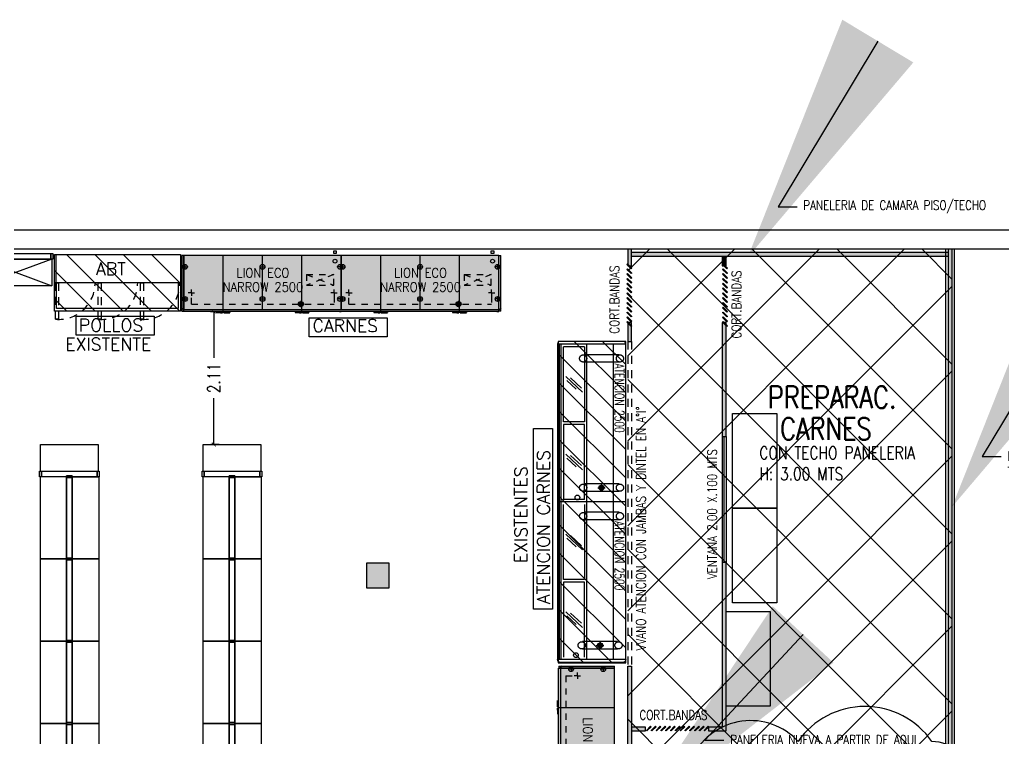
# Model space of a CAD drawing. Header units: millimetres. Extents: x -434 to 213, y 66 to 172.
# Drawn here: x 167.07 to 182.67, y 112.18 to 123.57 of the extents above; entities that cross this region are included whole.
import ezdxf
from ezdxf import colors
from ezdxf.entities.mleader import LeaderData, LeaderLine
from ezdxf.enums import TextEntityAlignment as Align
from ezdxf.math import Vec2, Vec3

# ---------------------------------------------------------------- set-up
doc = ezdxf.new("R2010")
doc.units = ezdxf.units.MM
for name, pattern in [('HIDDEN', [9.525, 6.35, -3.175]), ('TRATTEGGIATA', [0.75, 0.5, -0.25]), ('TRATTEGGIATA2', [0.375, 0.25, -0.125])]:
    doc.linetypes.add(name, pattern=pattern)
for name, color, linetype in [('0_CAMARAS', 4, 'Continuous'), ('0_MUROS', 7, 'Continuous'), ('COSTAN-EXH-COTAS', 8, 'Continuous'), ('COSTAN-EXH-Desagues', 1, 'Continuous'), ('DESAGUE', 4, 'TRATTEGGIATA'), ('DESAGUE MAQUINA', 3, 'Continuous'), ('DESAGUE PISO', 7, 'TRATTEGGIATA'), ('E_EQUIPAMIENTO', 1, 'Continuous'), ('E_EXHIBIDORAS', 1, 'Continuous'), ('E_GONDOLAS', 1, 'Continuous'), ('ENTRADA DE FRIO', 2, 'Continuous'), ('GABINETE', 1, 'Continuous'), ('LATERALES', 3, 'Continuous'), ('PATAS', 6, 'Continuous'), ('QUADRO_ELETTRICO', 8, 'Continuous'), ('T_TEXTOS', 3, 'Continuous'), ('TESTI20', 3, 'Continuous')]:
    doc.layers.add(name, color=color, linetype=linetype)
doc.styles.add('ROMANS', font='ROMANS.SHX', dxfattribs={"width": 0.8, "height": 0.2})
doc.styles.add('ROMANS20', font='romans.shx', dxfattribs={"width": 0.9, "height": 2})
doc.styles.get("Standard").update_dxf_attribs({"font": 'technic_.ttf', "width": 0.8, "height": 0.12})
doc.styles.add('TESTI15', font='romans.shx', dxfattribs={"width": 0.9, "height": 1.5})
doc.dimstyles.new('MIG-LATERAL-CHICO', dxfattribs={"dimtxt": 0.2, "dimasz": 0.06, "dimexe": 0.05, "dimexo": 0.02, "dimgap": 0.1, "dimtad": 0, "dimrnd": 0.005, "dimzin": 0, "dimdsep": 46, "dimtxsty": 'ROMANS', "dimblk1": 'ARCHTICK', "dimblk2": 'ARCHTICK', "dimsah": 1, "dimcen": 2.5, "dimclrd": 1, "dimclre": 8, "dimclrt": 3, "dimadec": 0, "dimazin": 0, "dimtfac": 1, "dimtix": 1, "dimtmove": 0, "dimatfit": 0, "dimldrblk": 'ARCHTICK', "dimfxl": 1, "dimtolj": 1, "dimtzin": 0, "dimarcsym": 0})

# ---------------------------------------------------------------- blocks, each defined once
blk = doc.blocks.new('PANTHER LAT')
at = {"layer": 'E_EXHIBIDORAS'}
for p, q in [((0, 0), (0, -1050)), ((-45, -40), (-45, -1040)), ((0, 0), (0, -5)), ((0, -1050), (0, -1080))]:
    blk.add_line(p, q, dxfattribs=at)
for centre, radius, start, end in [((-5, -40), 40, 82.8192, 180), ((-5, -1040), 40.4, 180.258, 276.4749)]:
    blk.add_arc(centre, radius, start, end, dxfattribs=at)
blk = doc.blocks.new('2x2500 mostrador carnes')
at = {"layer": 'E_EXHIBIDORAS'}
for points in [[(-0.402, 0.185, 1), (-0.402, 0.265, 1)], [(-0.402, 0.185, 1), (-0.402, 0.265, 1)], [(-0.425, -2.315, 1), (-0.425, -2.235, 1)], [(-0.425, -2.315, 1), (-0.425, -2.235, 1)]]:
    blk.add_hatch(color=256, dxfattribs=at).paths.add_polyline_path(points)
for p, q in [((-1.068, 2.5), (-1.098, 2.5)), ((-1.098, 0), (-1.098, 2.5)), ((-0.019, 2.5), (-1.068, 2.5)), ((-0.019, 2.5), (-1.068, 2.5)), ((-1.068, 0), (-1.068, 2.5)), ((-1.046, 2.5), (-1.046, 0)), ((-0.635, 0), (-0.635, 2.499)), ((-0.214, 0), (-0.214, 2.5)), ((-0.019, 2.5), (-0.023, 2.5)), ((-0.019, 0), (-0.019, 2.5)), ((-0.019, 1.23), (-0.023, 1.23)), ((-0.462, 0.225), (-0.342, 0.225)), ((-0.352, 0.225), (-0.452, 0.225)), ((-0.402, 0.165), (-0.402, 0.285)), ((-0.402, 0.275), (-0.402, 0.175)), ((-1.068, 0), (-1.098, 0)), ((-1.068, 0), (-1.098, 0)), ((-1.098, -2.5), (-1.098, 0)), ((-0.019, 0), (-1.068, 0)), ((-0.019, 0), (-1.068, 0)), ((-1.068, -2.5), (-1.068, 0)), ((-1.046, 0), (-1.046, -2.5)), ((-0.214, -2.5), (-0.214, 0)), ((-0.019, 0), (-0.023, 0)), ((-0.019, -2.5), (-0.019, 0)), ((-0.635, -2.5), (-0.635, -0.001)), ((-0.019, -1.27), (-0.023, -1.27)), ((-0.485, -2.275), (-0.365, -2.275)), ((-0.375, -2.275), (-0.475, -2.275)), ((-0.425, -2.335), (-0.425, -2.215)), ((-0.425, -2.225), (-0.425, -2.325)), ((-0.042, -2.5), (-0.046, -2.5))]:
    blk.add_line(p, q, dxfattribs=at)
at = {"layer": 'E_EXHIBIDORAS', "color": 5}
for p, q in [((-0.675, 2.46), (-1.006, 2.46)), ((-1.006, 1.27), (-1.006, 2.46)), ((-0.675, 2.46), (-0.675, 1.27)), ((-0.679, 2.329), (-0.679, 2.335)), ((-0.679, 2.214), (-0.679, 2.22)), ((-0.125, 2.335), (-0.125, 2.329)), ((-0.125, 2.214), (-0.125, 2.22)), ((-0.675, 1.27), (-1.006, 1.27)), ((-0.675, 1.23), (-1.006, 1.23)), ((-1.006, 1.23), (-1.006, 0.04)), ((-0.675, 1.23), (-1.006, 1.23)), ((-1.006, 1.23), (-1.006, 0.04)), ((-0.675, 0.04), (-0.675, 1.23)), ((-0.675, 0.04), (-0.675, 1.23)), ((-0.679, 0.28), (-0.679, 0.286)), ((-0.679, 0.28), (-0.679, 0.286)), ((-0.679, 0.165), (-0.679, 0.171)), ((-0.679, 0.165), (-0.679, 0.171)), ((-0.125, 0.165), (-0.125, 0.171)), ((-0.675, 0.04), (-1.006, 0.04)), ((-0.675, 0.04), (-1.006, 0.04)), ((-1.006, -1.23), (-1.006, -0.04)), ((-0.675, -0.04), (-0.675, -1.23)), ((-0.679, -0.171), (-0.679, -0.165)), ((-0.679, -0.286), (-0.679, -0.28)), ((-0.125, -0.165), (-0.125, -0.171)), ((-0.125, -0.286), (-0.125, -0.28)), ((-0.675, -1.23), (-1.006, -1.23)), ((-0.675, -1.27), (-1.006, -1.27)), ((-1.006, -1.27), (-1.006, -2.46)), ((-0.675, -1.27), (-1.006, -1.27)), ((-1.006, -1.27), (-1.006, -2.46)), ((-0.675, -2.46), (-0.675, -1.27)), ((-0.675, -2.46), (-0.675, -1.27)), ((-0.702, -2.22), (-0.702, -2.214)), ((-0.702, -2.22), (-0.702, -2.214)), ((-0.702, -2.335), (-0.702, -2.329)), ((-0.702, -2.335), (-0.702, -2.329)), ((-0.148, -2.335), (-0.148, -2.329))]:
    blk.add_line(p, q, dxfattribs=at)
at = {"layer": 'E_EXHIBIDORAS', "color": 5, "linetype": 'HIDDEN'}
for p, q in [((-0.125, 2.335), (-0.679, 2.335)), ((-0.125, 2.214), (-0.679, 2.214)), ((-0.125, 0.286), (-0.679, 0.286)), ((-0.125, 0.165), (-0.679, 0.165)), ((-0.125, -0.165), (-0.679, -0.165)), ((-0.125, -0.286), (-0.679, -0.286)), ((-0.148, -2.214), (-0.702, -2.214)), ((-0.148, -2.335), (-0.702, -2.335))]:
    blk.add_line(p, q, dxfattribs=at)
at = {"layer": 'E_EXHIBIDORAS', "color": 5, "linetype": 'Continuous'}
for p, q in [((-0.704, 1.741), (-0.971, 1.989)), ((-0.806, 1.786), (-0.953, 1.925)), ((-0.722, 1.805), (-0.894, 1.966)), ((-0.704, 0.511), (-0.971, 0.759)), ((-0.704, 0.511), (-0.971, 0.759)), ((-0.806, 0.556), (-0.953, 0.695)), ((-0.806, 0.556), (-0.953, 0.695)), ((-0.722, 0.575), (-0.894, 0.736)), ((-0.722, 0.575), (-0.894, 0.736)), ((-0.704, -0.759), (-0.971, -0.511)), ((-0.806, -0.714), (-0.953, -0.575)), ((-0.722, -0.695), (-0.894, -0.534)), ((-0.704, -1.989), (-0.971, -1.741)), ((-0.704, -1.989), (-0.971, -1.741)), ((-0.806, -1.944), (-0.953, -1.805)), ((-0.806, -1.944), (-0.953, -1.805)), ((-0.722, -1.925), (-0.894, -1.764)), ((-0.722, -1.925), (-0.894, -1.764))]:
    blk.add_line(p, q, dxfattribs=at)
at = {"layer": 'E_EXHIBIDORAS', "color": 5, "linetype": 'HIDDEN'}
for centre in [(-0.694, 2.275), (-0.11, 2.275), (-0.694, 0.226), (-0.11, 0.226), (-0.694, -0.225), (-0.11, -0.225), (-0.717, -2.274), (-0.133, -2.274)]:
    blk.add_circle(centre, 0.057, dxfattribs=at)
at = {"layer": 'E_EXHIBIDORAS'}
for centre in [(-0.402, 0.225), (-0.402, 0.225), (-0.425, -2.275), (-0.425, -2.275)]:
    blk.add_circle(centre, 0.04, dxfattribs=at)
at = {"layer": 'E_EXHIBIDORAS', "ltscale": 3}
for centre in [(-0.785, 0.07), (-0.785, 0.07), (-0.808, -2.43), (-0.808, -2.43)]:
    blk.add_circle(centre, 0.0375, dxfattribs=at)
at = {"layer": 'E_EXHIBIDORAS', "linetype": 'Continuous', "yscale": 0.0010000000002037, "zscale": 0.0010000000002037, "rotation": 270}
for p, xscale in [((-0.019, 2.5), 0.0010000000002037), ((-0.019, -2.5), -0.0010000000002037)]:
    blk.add_blockref('PANTHER LAT', p, dxfattribs=dict(at, xscale=xscale))
at = {"layer": 'E_EXHIBIDORAS', "color": 5, "style": 'ROMANS20', "width": 0.7}
for p in [(-0.192, 2.195), (-0.192, -0.305)]:
    blk.add_text('ATENCION 2500', height=0.15, rotation=270, dxfattribs=at).set_placement(p)
blk = doc.blocks.new('A$C0F4A3EDB')
at = {"layer": '0_MUROS', "color": 1}
blk.add_lwpolyline([(0, 0), (2, 0), (2, -0.9), (0, -0.9)], close=True, dxfattribs=at)
at = {"layer": '0_MUROS', "color": 3}
blk.add_lwpolyline([(0, 0), (2, 0), (2, -0.45), (0, -0.45)], close=True, dxfattribs=at)
at = {"layer": '0_MUROS', "color": 8, "linetype": 'HIDDEN', "ltscale": 0.02}
for points in [[(0.066, -0.45), (0.066, -1.028), (0.017, -1.028), (0.017, -0.45)], [(0.742, -0.45), (0.742, -1.028), (0.694, -1.028), (0.694, -0.45)], [(1.413, -0.45), (1.413, -1.028), (1.364, -1.028), (1.364, -0.45)]]:
    blk.add_lwpolyline(points, close=True, dxfattribs=at)
at = {"layer": '0_MUROS', "color": 1}
blk.add_lwpolyline([(1.964, -0.45), (1.964, -0.857), (0.032, -0.857), (0.032, -0.45)], dxfattribs=at)
at = {"layer": '0_MUROS', "color": 8, "linetype": 'HIDDEN', "ltscale": 0.02}
for centre in [(0.066, -0.45), (0.742, -0.45), (1.413, -0.45)]:
    blk.add_arc(centre, 0.58, 265.3822, 360, dxfattribs=at)
blk = doc.blocks.new('TRAMO CENTRAL')
at = {"layer": 'E_GONDOLAS'}
for points in [[(1353.744, 558.952), (1355.049, 558.952), (1355.049, 559.372), (1353.744, 559.372)], [(1353.744, 558.862), (1355.049, 558.862), (1355.049, 558.442), (1353.744, 558.442)], [(1353.759, 558.862), (1355.034, 558.862), (1355.034, 558.952), (1353.759, 558.952)]]:
    blk.add_lwpolyline(points, close=True, dxfattribs=at)
at = {"layer": 'E_GONDOLAS', "color": 3}
for points in [[(1353.729, 558.862), (1353.759, 558.862), (1353.759, 558.952), (1353.729, 558.952)], [(1353.729, 558.952), (1353.759, 558.952), (1353.759, 558.862), (1353.729, 558.862)], [(1353.759, 558.952), (1355.034, 558.952), (1355.034, 558.862), (1353.759, 558.862)], [(1355.034, 558.862), (1355.064, 558.862), (1355.064, 558.952), (1355.034, 558.952)], [(1355.034, 558.952), (1355.064, 558.952), (1355.064, 558.862), (1355.034, 558.862)]]:
    blk.add_lwpolyline(points, close=True, dxfattribs=at)
blk = doc.blocks.new('COSTAN-REFERENCIA DE DESAGÜES')
at = {"layer": 'COSTAN-EXH-Desagues'}
blk.add_hatch(color=256, dxfattribs=at).paths.add_polyline_path([(40, 0, 1), (-40, 0, 1)])
blk.add_circle((0, 0), 40, dxfattribs=at)
blk = doc.blocks.new('LI_TL1_N_ ECO 250')
at = {"layer": 'COSTAN-EXH-COTAS', "color": 1}
for p, q in [((625, -890), (625, 0)), ((1250, -855), (1250, 0)), ((1875, -890), (1875, 0)), ((2500, -855), (2500, 0))]:
    blk.add_line(p, q, dxfattribs=at)
at = {"layer": 'COSTAN-EXH-Desagues'}
for p, q in [((615, -905), (517, -905)), ((517, -905), (517, -907)), ((617, -907), (517, -907)), ((585, -907), (615, -907)), ((615, -890), (615, -905)), ((615, -890), (617, -890)), ((615, -907), (617, -907)), ((617, -907), (617, -890)), ((634, -907), (634, -890)), ((636, -890), (634, -890)), ((636, -907), (634, -907)), ((634, -907), (734, -907)), ((636, -890), (636, -905)), ((636, -905), (734, -905)), ((666, -907), (636, -907)), ((734, -905), (734, -907)), ((1865, -905), (1767, -905)), ((1767, -905), (1767, -907)), ((1867, -907), (1767, -907)), ((1835, -907), (1865, -907)), ((1865, -890), (1865, -905)), ((1865, -890), (1867, -890)), ((1865, -907), (1867, -907)), ((1867, -907), (1867, -890)), ((1884, -907), (1884, -890)), ((1886, -890), (1884, -890)), ((1886, -907), (1884, -907)), ((1884, -907), (1984, -907)), ((1886, -890), (1886, -905)), ((1886, -905), (1984, -905)), ((1916, -907), (1886, -907)), ((1984, -905), (1984, -907))]:
    blk.add_line(p, q, dxfattribs=at)
at = {"layer": 'DESAGUE'}
for p, q in [((122, -770), (122, -645)), ((122, -770), (2385, -770)), ((2385, -645), (2385, -770))]:
    blk.add_line(p, q, dxfattribs=at)
at = {"layer": 'DESAGUE MAQUINA'}
for p, q in [((122, -590), (72, -590)), ((122, -590), (122, -540)), ((122, -590), (122, -640)), ((122, -590), (172, -590)), ((2385, -590), (2335, -590)), ((2385, -590), (2385, -540)), ((2385, -590), (2385, -640)), ((2385, -590), (2435, -590))]:
    blk.add_line(p, q, dxfattribs=at)
at = {"layer": 'DESAGUE PISO'}
for p, q in [((1910, -770), (1810, -770)), ((1860, -720), (1860, -820))]:
    blk.add_line(p, q, dxfattribs=at)
at = {"layer": 'ENTRADA DE FRIO'}
blk.add_lwpolyline([(2380, 73), (2420, 73), (2420, 33), (2380, 33)], close=True, dxfattribs=at)
blk.add_circle((2400, -90), 31, dxfattribs=at)
at = {"layer": 'GABINETE'}
for p, q in [((2500, 0), (0, 0)), ((0, 0), (0, -855)), ((0, -855), (2500, -855)), ((2500, -890), (0, -890))]:
    blk.add_line(p, q, dxfattribs=at)
at = {"layer": 'LATERALES'}
for p, q in [((2500, -890), (0, -890)), ((2470, -890), (2500, -890))]:
    blk.add_line(p, q, dxfattribs=at)
at = {"layer": 'PATAS'}
for p, q in [((20, -142), (20, -218)), ((1250, -142), (1250, -218)), ((2480, -142), (2480, -218)), ((-18, -180), (58, -180)), ((1212, -180), (1288, -180)), ((2518, -180), (2442, -180)), ((-18, -690), (58, -690)), ((20, -652), (20, -728)), ((1212, -690), (1288, -690)), ((1250, -652), (1250, -728)), ((2518, -690), (2442, -690)), ((2480, -652), (2480, -728))]:
    blk.add_line(p, q, dxfattribs=at)
for centre in [(20, -180), (1250, -180), (2480, -180), (20, -690), (1250, -690), (2480, -690)]:
    blk.add_circle(centre, 37.6, dxfattribs=at)
at = {"layer": 'QUADRO_ELETTRICO', "linetype": 'TRATTEGGIATA2'}
for p, q in [((1950, -300), (2380, -300)), ((1950, -300), (2380, -470)), ((2380, -300), (1950, -470)), ((1950, -300), (1950, -470)), ((2380, -470), (2380, -300)), ((1950, -470), (2380, -470))]:
    blk.add_line(p, q, dxfattribs=at)
at = {"layer": 'COSTAN-EXH-Desagues'}
blk.add_blockref('COSTAN-REFERENCIA DE DESAGÜES', (1860, -770), dxfattribs=at)
at = {"layer": 'TESTI20', "style": 'TESTI15', "width": 0.9}
for s, p in [('LION ECO', (1257, -276)), ('NARROW 2500', (1257, -501))]:
    blk.add_text(s, height=148, dxfattribs=at).set_placement(p, align=Align.MIDDLE)
blk = doc.blocks.new('lateral izquierdo')
at = {"layer": 'E_EXHIBIDORAS', "color": 3, "linetype": 'ByBlock'}
for p, q in [((407702, 429665), (407702, 430550)), ((407702, 429665), (407732, 429665)), ((407732, 429700), (407717, 429700))]:
    blk.add_line(p, q, dxfattribs=at)
at = {"layer": 'E_EXHIBIDORAS'}
for p, q in [((407732, 430550), (407702, 430550)), ((407732, 429700), (407732, 429665))]:
    blk.add_line(p, q, dxfattribs=at)
at = {"layer": 'E_EXHIBIDORAS', "color": 1, "linetype": 'ByBlock'}
blk.add_line((407732, 429665), (407732, 430550), dxfattribs=at)
at = {"layer": 'E_EXHIBIDORAS', "color": 3, "linetype": 'ByBlock'}
blk.add_arc((407720, 429718), 17.5, 187.7705, 262.2295, dxfattribs=at)
blk = doc.blocks.new('LI_TL1_N_ECO 375')
at = {"layer": 'COSTAN-EXH-COTAS', "color": 1}
for p, q in [((625, -890), (625, 0)), ((1250, -855), (1250, 0)), ((1875, -890), (1875, 0)), ((2500, -855), (2500, 0)), ((3125, -890), (3125, 0)), ((3750, -855), (3750, 0))]:
    blk.add_line(p, q, dxfattribs=at)
at = {"layer": 'COSTAN-EXH-Desagues'}
for p, q in [((615, -905), (517, -905)), ((517, -905), (517, -907)), ((617, -907), (517, -907)), ((585, -907), (615, -907)), ((615, -890), (615, -905)), ((615, -890), (617, -890)), ((615, -907), (617, -907)), ((617, -907), (617, -890)), ((634, -907), (634, -890)), ((636, -890), (634, -890)), ((636, -907), (634, -907)), ((634, -907), (734, -907)), ((636, -890), (636, -905)), ((636, -905), (734, -905)), ((666, -907), (636, -907)), ((734, -905), (734, -907)), ((1865, -905), (1767, -905)), ((1767, -905), (1767, -907)), ((1867, -907), (1767, -907)), ((1835, -907), (1865, -907)), ((1865, -890), (1865, -905)), ((1865, -890), (1867, -890)), ((1865, -907), (1867, -907)), ((1867, -907), (1867, -890)), ((1884, -907), (1884, -890)), ((1886, -890), (1884, -890)), ((1886, -907), (1884, -907)), ((1884, -907), (1984, -907)), ((1886, -890), (1886, -905)), ((1886, -905), (1984, -905)), ((1916, -907), (1886, -907)), ((1984, -905), (1984, -907)), ((3115, -905), (3017, -905)), ((3017, -905), (3017, -907)), ((3117, -907), (3017, -907)), ((3085, -907), (3115, -907)), ((3115, -890), (3115, -905)), ((3115, -890), (3117, -890)), ((3115, -907), (3117, -907)), ((3117, -907), (3117, -890)), ((3134, -907), (3134, -890)), ((3136, -890), (3134, -890)), ((3136, -907), (3134, -907)), ((3134, -907), (3234, -907)), ((3136, -890), (3136, -905)), ((3136, -905), (3234, -905)), ((3166, -907), (3136, -907)), ((3234, -905), (3234, -907))]:
    blk.add_line(p, q, dxfattribs=at)
at = {"layer": 'DESAGUE'}
for p, q in [((122, -770), (122, -645)), ((122, -770), (3635, -770)), ((3635, -645), (3635, -770))]:
    blk.add_line(p, q, dxfattribs=at)
at = {"layer": 'DESAGUE MAQUINA'}
for p, q in [((122, -590), (72, -590)), ((122, -590), (122, -540)), ((122, -590), (122, -640)), ((122, -590), (172, -590)), ((3635, -590), (3585, -590)), ((3635, -590), (3635, -540)), ((3635, -590), (3635, -640)), ((3635, -590), (3685, -590))]:
    blk.add_line(p, q, dxfattribs=at)
at = {"layer": 'DESAGUE PISO'}
for p, q in [((1925, -770), (1825, -770)), ((1875, -720), (1875, -820))]:
    blk.add_line(p, q, dxfattribs=at)
at = {"layer": 'ENTRADA DE FRIO'}
blk.add_lwpolyline([(3630, 73), (3670, 73), (3670, 33), (3630, 33)], close=True, dxfattribs=at)
blk.add_circle((3650, -90), 31, dxfattribs=at)
at = {"layer": 'GABINETE'}
for p, q in [((3750, 0), (0, 0)), ((0, 0), (0, -855)), ((0, -855), (3750, -855)), ((2500, -890), (0, -890))]:
    blk.add_line(p, q, dxfattribs=at)
at = {"layer": 'LATERALES', "color": 3, "linetype": 'ByBlock'}
blk.add_line((3750, -890), (0, -890), dxfattribs=at)
at = {"layer": 'LATERALES'}
blk.add_line((3720, -890), (3750, -890), dxfattribs=at)
at = {"layer": 'PATAS'}
for p, q in [((20, -142), (20, -218)), ((1270, -142), (1270, -218)), ((2520, -142), (2520, -218)), ((3730, -142), (3730, -218)), ((-18, -180), (58, -180)), ((1232, -180), (1308, -180)), ((2482, -180), (2558, -180)), ((3768, -180), (3692, -180)), ((-18, -690), (58, -690)), ((20, -652), (20, -728)), ((1232, -690), (1308, -690)), ((1270, -652), (1270, -728)), ((2482, -690), (2558, -690)), ((2520, -652), (2520, -728)), ((3768, -690), (3692, -690)), ((3730, -652), (3730, -728))]:
    blk.add_line(p, q, dxfattribs=at)
for centre in [(20, -180), (1270, -180), (2520, -180), (3730, -180), (20, -690), (1270, -690), (2520, -690), (3730, -690)]:
    blk.add_circle(centre, 37.6, dxfattribs=at)
at = {"layer": 'QUADRO_ELETTRICO', "linetype": 'TRATTEGGIATA2'}
for p, q in [((3200, -300), (3630, -300)), ((3200, -300), (3630, -470)), ((3630, -300), (3200, -470)), ((3200, -300), (3200, -470)), ((3630, -470), (3630, -300)), ((3200, -470), (3630, -470))]:
    blk.add_line(p, q, dxfattribs=at)
at = {"layer": 'COSTAN-EXH-Desagues'}
blk.add_blockref('COSTAN-REFERENCIA DE DESAGÜES', (1875, -770), dxfattribs=at)
at = {"layer": 'TESTI20', "style": 'TESTI15', "width": 0.9}
blk.add_text('LION ECO NARROW 3750', height=148, dxfattribs=at).set_placement((1887, -423), align=Align.MIDDLE)
blk = doc.blocks.new('_ArchTick')
at = {"color": 0, "linetype": 'ByBlock', "const_width": 0.15}
blk.add_lwpolyline([(-0.5, -0.5), (0.5, 0.5)], dxfattribs=at)
blk = doc.blocks.new('*D141')
at = {"layer": 'Defpoints', "color": 0, "linetype": 'ByBlock', "transparency": 16777216}
for p in [(170.073, 118.945), (170.148, 118.945), (170.254, 116.837)]:
    blk.add_point(p, dxfattribs=at)
at = {"layer": 'E_EXHIBIDORAS', "color": 8, "linetype": 'ByBlock', "lineweight": -2, "transparency": 16777216}
for p, q in [((170.093, 118.945), (170.198, 118.945)), ((170.234, 116.837), (170.098, 116.837))]:
    blk.add_line(p, q, dxfattribs=at)
at = {"layer": 'E_EXHIBIDORAS', "color": 1, "linetype": 'ByBlock', "lineweight": -2, "transparency": 16777216}
for p, q in [((170.148, 118.945), (170.148, 118.212)), ((170.148, 116.837), (170.148, 117.57))]:
    blk.add_line(p, q, dxfattribs=at)
at = {"layer": 'E_EXHIBIDORAS', "color": 1, "linetype": 'ByBlock', "lineweight": -2, "transparency": 16777216, "xscale": 0.06, "yscale": 0.06, "zscale": 0.06}
for p, rotation in [((170.148, 118.945), 90), ((170.148, 116.837), 270)]:
    blk.add_blockref('_ArchTick', p, dxfattribs=dict(at, rotation=rotation))
at = {"layer": 'E_EXHIBIDORAS', "color": 3, "linetype": 'ByBlock', "transparency": 16777216, "insert": (170.148, 117.891), "char_height": 0.2, "attachment_point": 5, "rotation": 90, "style": 'ROMANS'}
blk.add_mtext('\\A1;2.11', dxfattribs=at)
blk = doc.blocks.new('gond ajuste')
at = {"layer": 'E_GONDOLAS'}
for p, q in [((1.165, -0.09), (0.015, -0.51)), ((0.03, -0.09), (1.165, -0.51))]:
    blk.add_line(p, q, dxfattribs=at)
at = {"layer": 'E_GONDOLAS', "color": 3}
for points in [[(0, 0), (0.03, 0), (0.03, -0.09), (0, -0.09)], [(0.03, 0), (1.15, 0), (1.15, -0.09), (0.03, -0.09)], [(1.15, 0), (1.18, 0), (1.18, -0.09), (1.15, -0.09)]]:
    blk.add_lwpolyline(points, close=True, dxfattribs=at)
at = {"layer": 'E_GONDOLAS'}
blk.add_lwpolyline([(0.015, -0.09), (1.165, -0.09), (1.165, -0.51), (0.015, -0.51)], close=True, dxfattribs=at)
blk = doc.blocks.new('PUNTERA')
at = {"layer": 'E_GONDOLAS'}
for p, q in [((1350.083, 558.73), (1349.168, 558.73)), ((1349.168, 558.73), (1349.168, 558.31)), ((1350.083, 558.31), (1350.083, 558.73))]:
    blk.add_line(p, q, dxfattribs=at)
at = {"layer": 'E_GONDOLAS', "color": 3}
for p, q in [((1350.068, 558.31), (1349.183, 558.31)), ((1349.183, 558.31), (1349.183, 558.22)), ((1349.183, 558.22), (1350.068, 558.22)), ((1350.068, 558.22), (1350.068, 558.31))]:
    blk.add_line(p, q, dxfattribs=at)
for points in [[(1349.153, 558.22), (1349.183, 558.22), (1349.183, 558.31), (1349.153, 558.31)], [(1350.068, 558.22), (1350.098, 558.22), (1350.098, 558.31), (1350.068, 558.31)]]:
    blk.add_lwpolyline(points, close=True, dxfattribs=at)
blk = doc.blocks.new('cort bandas')
at = {"color": 8, "linetype": 'ByBlock'}
for points in [[(0.034, 0.881), (-0.034, 0.949), (-0.024, 0.959), (0.044, 0.891)], [(0.034, 0.805), (-0.034, 0.873), (-0.024, 0.883), (0.044, 0.815)], [(0.034, 0.728), (-0.034, 0.797), (-0.024, 0.806), (0.044, 0.738)], [(0.034, 0.652), (-0.034, 0.72), (-0.024, 0.73), (0.044, 0.662)], [(0.034, 0.576), (-0.034, 0.644), (-0.024, 0.654), (0.044, 0.586)], [(0.034, 0.5), (-0.034, 0.568), (-0.024, 0.578), (0.044, 0.51)], [(0.034, 0.423), (-0.034, 0.492), (-0.024, 0.501), (0.044, 0.433)], [(0.034, 0.347), (-0.034, 0.415), (-0.024, 0.425), (0.044, 0.357)], [(0.034, 0.271), (-0.034, 0.339), (-0.024, 0.349), (0.044, 0.281)], [(0.034, 0.195), (-0.034, 0.263), (-0.024, 0.273), (0.044, 0.205)], [(0.034, 0.118), (-0.034, 0.187), (-0.024, 0.196), (0.044, 0.128)], [(0.034, 0.042), (-0.034, 0.11), (-0.024, 0.12), (0.044, 0.052)], [(0.034, -0.034), (-0.034, 0.034), (-0.024, 0.044), (0.044, -0.024)]]:
    blk.add_lwpolyline(points, close=True, dxfattribs=at)

msp = doc.modelspace()

# ---------------------------------------------------------------- hatches: boundary and pattern name
at = {"linetype": 'ByBlock'}
h = msp.add_hatch(dxfattribs=at)
h.set_pattern_fill('ANSI31', color=8, scale=0.1, angle=-90)
h.set_pattern_definition([(315, (-0.48526, -1.91457), (0.2245064, 0.2245064), [])])
h.paths.add_polyline_path([(169.618, 119.851), (167.618, 119.851), (167.618, 118.951), (169.618, 118.951)])
h = msp.add_hatch(dxfattribs=at)
h.set_pattern_fill('ANSI31', color=8, scale=0.1, angle=-90)
h.set_pattern_definition([(315, (91.92278, 147.18485), (0.2245064, 0.2245064), [])])
h.paths.add_polyline_path([(176.682, 113.378), (176.682, 118.472), (175.613, 118.472), (175.613, 113.378)])
at = {"layer": 'E_EQUIPAMIENTO', "linetype": 'ByBlock'}
h = msp.add_hatch(dxfattribs=at)
h.set_pattern_fill('ANSI37', color=151, scale=0.3)
h.set_pattern_definition([(45, (-25.52795, -0.4837), (-0.6735192, 0.6735192), []), (135, (-25.52795, -0.4837), (-0.6735192, -0.6735192), [])])
h.paths.add_polyline_path([(181.859, 119.935), (176.715, 119.935), (176.715, 110.895), (180.875, 110.895), (180.875, 110.778), (181.859, 111.761)])
h = msp.add_hatch(dxfattribs=at)
h.set_pattern_fill('ANGLE', color=256)
h.set_pattern_definition([(0, (0, 0), (0, 6.985), [5.08, -1.905]), (90, (0, 0), (-6.985, 4e-16), [5.08, -1.905])])
h.paths.add_polyline_path([(169.618, 119.851), (167.618, 119.851), (167.618, 119.401), (169.618, 119.401)])
h.paths.add_polyline_path([(168.264, 119.401), (167.684, 119.401), (167.684, 118.994), (168.096, 118.994, 0.197254)])
h.paths.add_polyline_path([(168.239, 119.475), (168.844, 119.475), (168.844, 119.775), (168.239, 119.775)], flags=24)

# ---------------------------------------------------------------- linework, layer by layer
at = {"color": 8, "linetype": 'ByBlock'}
msp.add_line((176.715, 113.323), (176.775, 113.323), dxfattribs=at)
for points in [[(176.682, 118.472), (175.613, 118.472), (175.613, 113.378), (176.682, 113.378)], [(178.379, 117.328), (179.079, 117.328), (179.079, 115.828), (178.379, 115.828)], [(178.379, 115.828), (179.079, 115.828), (179.079, 114.328), (178.379, 114.328)], [(178.275, 114.19), (178.975, 114.19), (178.975, 112.69), (178.275, 112.69)]]:
    msp.add_lwpolyline(points, close=True, dxfattribs=at)
at = {"layer": '0_CAMARAS', "color": 8, "linetype": 'ByBlock'}
for p, q in [((178.215, 116.967), (178.215, 114.967)), ((178.245, 114.967), (178.245, 116.967)), ((178.275, 116.967), (178.275, 114.967))]:
    msp.add_line(p, q, dxfattribs=at)
at = {"layer": '0_CAMARAS'}
for p, q in [((176.715, 110.858), (176.715, 113.323)), ((176.775, 113.323), (176.775, 110.895))]:
    msp.add_line(p, q, dxfattribs=at)
for points in [[(176.775, 119.672), (176.775, 119.935), (176.715, 119.935), (176.715, 119.672), (176.775, 119.672)], [(176.775, 119.886), (181.799, 119.886)], [(181.799, 119.935), (181.799, 111.786), (180.875, 110.863)], [(181.859, 119.935), (181.859, 111.761), (180.875, 110.778)], [(176.775, 119.826), (181.799, 119.826)], [(178.215, 119.826), (178.215, 119.672), (178.275, 119.672), (178.275, 119.826)], [(176.715, 118.772), (176.715, 118.472), (176.775, 118.472), (176.775, 118.772), (176.715, 118.772)], [(178.275, 116.967), (178.275, 118.772), (178.215, 118.772), (178.215, 116.967), (178.275, 116.967)], [(178.215, 114.967), (178.215, 112.355), (177.995, 112.355), (177.995, 112.295), (178.275, 112.295), (178.275, 114.967), (178.215, 114.967)], [(176.775, 112.295), (176.995, 112.295), (176.995, 112.355), (176.775, 112.355)]]:
    msp.add_lwpolyline(points, dxfattribs=at)
for points in [[(176.715, 119.935), (176.775, 119.935), (176.715, 119.674), (176.775, 119.672)], [(176.775, 119.886), (181.799, 119.886), (176.775, 119.826), (181.799, 119.826)], [(181.799, 119.935), (181.859, 119.935), (181.799, 111.786), (181.859, 111.761)], [(178.215, 119.826), (178.275, 119.826), (178.215, 119.672), (178.275, 119.672)], [(176.715, 118.772), (176.775, 118.772), (176.715, 118.472), (176.775, 118.472)], [(178.215, 118.772), (178.275, 118.772), (178.215, 116.967), (178.275, 116.967)], [(178.215, 112.355), (178.275, 112.295), (178.215, 112.355), (178.275, 114.967)], [(178.215, 112.355), (178.275, 114.967), (178.215, 114.967)], [(178.215, 114.967), (178.215, 114.967), (178.215, 112.355)], [(176.715, 110.895), (176.775, 110.895), (176.715, 113.323), (176.775, 113.323)], [(176.995, 112.355), (176.775, 112.355), (176.995, 112.295), (176.775, 112.295)], [(177.995, 112.355), (178.215, 112.355), (177.995, 112.295), (178.275, 112.295)]]:
    msp.add_solid(points, dxfattribs=at)
at = {"layer": '0_MUROS'}
for p, q in [((190.94, 120.235), (140.52, 120.235)), ((190.64, 119.935), (140.82, 119.935))]:
    msp.add_line(p, q, dxfattribs=at)
at = {"layer": '0_MUROS', "color": 8}
for points in [[(181.755, 119.935), (181.755, 111.803), (180.847, 110.895)], [(181.895, 119.935), (181.895, 111.745), (180.875, 110.725)]]:
    msp.add_lwpolyline(points, dxfattribs=at)
at = {"layer": '0_MUROS', "color": 8, "linetype": 'HIDDEN', "ltscale": 0.02}
for points in [[(176.715, 118.472), (176.715, 113.323)], [(176.775, 118.472), (176.775, 113.323)]]:
    msp.add_lwpolyline(points, dxfattribs=at)
at = {"layer": '0_MUROS'}
msp.add_lwpolyline([(172.575, 114.96), (172.925, 114.96), (172.925, 114.56), (172.575, 114.56)], close=True, dxfattribs=at)
at = {"layer": '0_MUROS', "color": 7, "linetype": 'ByBlock'}
msp.add_solid([(172.575, 114.96), (172.925, 114.96), (172.575, 114.56), (172.925, 114.56)], dxfattribs=at)
at = {"layer": 'E_EQUIPAMIENTO', "color": 8, "linetype": 'ByBlock'}
msp.add_lwpolyline([(167.618, 119.851), (169.618, 119.851), (169.618, 118.951), (167.618, 118.951)], close=True, dxfattribs=at)
msp.add_lwpolyline([(181.638, 109.747, 0.520567), (182.356, 110.792, 0.520567), (181.54, 112.13, 0.520567), (179.416, 112.13, 0.520567), (177.75, 111.902, 0.520567), (177.685, 110.302, 0.520567), (178.665, 109.551, 0.520567)], format="xyb", close=True, dxfattribs=at)
at = {"layer": 'E_EQUIPAMIENTO', "color": 61, "linetype": 'ByBlock'}
for points in [[(169.64, 119.835), (174.7, 119.835), (169.64, 118.951), (174.7, 118.95)], [(175.62, 113.323), (176.505, 113.323), (175.62, 105.763), (176.505, 105.763)]]:
    msp.add_solid(points, dxfattribs=at)
at = {"layer": 'T_TEXTOS', "color": 5}
for points in [[(167.963, 118.873), (169.199, 118.873), (169.199, 118.573), (167.963, 118.573)], [(172.896, 118.544), (171.66, 118.544), (171.66, 118.844), (172.896, 118.844)], [(175.521, 117.089), (175.521, 114.224), (175.221, 114.224), (175.221, 117.089)]]:
    msp.add_lwpolyline(points, close=True, dxfattribs=at)

# ---------------------------------------------------------------- block references
at = {"layer": '0_CAMARAS', "color": 8, "linetype": 'ByBlock'}
for p in [(176.733, 118.742), (178.254, 118.742)]:
    msp.add_blockref('cort bandas', p, dxfattribs=at)
at = {"layer": '0_CAMARAS', "color": 8, "linetype": 'ByBlock', "rotation": 90}
msp.add_blockref('cort bandas', (177.969, 112.329), dxfattribs=at)
at = {"layer": 'E_EXHIBIDORAS', "color": 8, "linetype": 'ByBlock'}
for name, p in [('gond ajuste', (166.411, 119.865)), ('2x2500 mostrador carnes', (176.701, 115.927))]:
    msp.add_blockref(name, p, dxfattribs=at)
at = {"layer": 'E_EXHIBIDORAS', "yscale": 0.001, "zscale": 0.001}
for name, p, xscale in [('LI_TL1_N_ ECO 250', (169.67, 119.835), 0.001), ('LI_TL1_N_ ECO 250', (172.17, 119.835), 0.001), ('lateral izquierdo', (-238.063, -310.715), 0.001), ('lateral izquierdo', (582.402, -310.715), -0.001)]:
    msp.add_blockref(name, p, dxfattribs=dict(at, xscale=xscale))
at = {"layer": 'E_EXHIBIDORAS'}
msp.add_blockref('A$C0F4A3EDB', (167.618, 119.851), dxfattribs=at)
at = {"layer": 'E_EXHIBIDORAS', "xscale": 0.001, "yscale": 0.001, "zscale": 0.001, "rotation": 270}
for name, p in [('LI_TL1_N_ECO 375', (176.505, 113.293)), ('lateral izquierdo', (-254.046, 521.025))]:
    msp.add_blockref(name, p, dxfattribs=at)
at = {"layer": 'E_GONDOLAS', "xscale": -1}
for p in [(1517.481, -441.893), (1520.061, -441.893)]:
    msp.add_blockref('PUNTERA', p, dxfattribs=at)
at = {"layer": 'E_GONDOLAS', "rotation": 90}
for p in [(726.763, -1238.722), (729.343, -1238.722), (726.763, -1240.027), (729.343, -1240.027), (726.763, -1241.332), (729.343, -1241.332), (726.763, -1242.637), (729.343, -1242.637)]:
    msp.add_blockref('TRAMO CENTRAL', p, dxfattribs=at)

# ---------------------------------------------------------------- texts
at = {"layer": 'T_TEXTOS', "style": 'ROMANS'}
for s, p in [('ABT', (168.28, 119.525)), ('POLLOS', (168.006, 118.628)), ('CARNES', (171.714, 118.622)), ('EXISTENTE', (167.791, 118.327))]:
    msp.add_text(s, height=0.2, dxfattribs=at).set_placement(p)
at = {"layer": 'T_TEXTOS', "color": 3, "style": 'ROMANS', "width": 0.8}
for s, p in [('PREPARAC.', (178.939, 117.412)), ('CARNES', (179.133, 116.913))]:
    msp.add_text(s, height=0.35, dxfattribs=at).set_placement(p)
at = {"layer": 'T_TEXTOS', "style": 'ROMANS'}
for s, p in [('ATENCION CARNES', (175.477, 114.309)), ('EXISTENTES', (175.12, 114.957))]:
    msp.add_text(s, height=0.2, rotation=90, dxfattribs=at).set_placement(p)
at = {"layer": 'T_TEXTOS', "color": 3, "linetype": 'ByBlock', "char_height": 0.15, "attachment_point": 1, "rotation": 90, "style": 'ROMANS'}
for s, insert in [('CORT.BANDAS', (176.429, 118.595)), ('CORT.BANDAS', (178.364, 118.517)), ('VVANO ATENCION CON JAMBAS Y DINTEL EN A°I°', (176.849, 113.573)), ('VENTANA 2.00 X.100 MTS', (177.978, 114.702))]:
    msp.add_mtext_dynamic_manual_height_columns(s, width=4.81388, gutter_width=1, heights=[0], dxfattribs=dict(at, insert=insert))
at = {"layer": 'T_TEXTOS', "color": 3, "linetype": 'ByBlock', "attachment_point": 1, "style": 'ROMANS'}
for s, width, insert, char_height in [('CON TECHO PANELERIA\\PH: 3.00 MTS', 3.93115, (178.802, 116.805), 0.2), ('CORT.BANDAS', 4.81388, (176.9, 112.623), 0.15)]:
    msp.add_mtext_dynamic_manual_height_columns(s, width=width, gutter_width=1, heights=[0], dxfattribs=dict(at, insert=insert, char_height=char_height))

# ---------------------------------------------------------------- dimensions: what is measured, and where the dimension line sits
at = {"layer": 'E_EXHIBIDORAS', "color": 8, "linetype": 'ByBlock'}
dim = msp.add_linear_dim(base=(170.148, 118.945), p1=(170.254, 116.837), p2=(170.073, 118.945), angle=90, dimstyle='MIG-LATERAL-CHICO', override={"dimfxl": 0.03}, dxfattribs=at)
dim.commit()
dim.dimension.update_dxf_attribs({"geometry": '*D141', "text_midpoint": (170.148, 117.891)})

# ---------------------------------------------------------------- leaders
at = {"layer": 'T_TEXTOS', "color": 3, "linetype": 'ByBlock'}
ml = msp.add_multileader_mtext('Standard', dxfattribs=at)
ml.set_content('{\\Fromans|c0;PANELERIA DE CAMARA PISO/TECHO}', color=3)
ml.set_leader_properties()
ml.build(insert=Vec2(0, 0))
ml.multileader.update_dxf_attribs({"text_right_attachment_type": 6, "dogleg_length": 0.3})
ctx = ml.context
ctx.base_point, ctx.char_height, ctx.landing_gap_size, ctx.plane_origin = Vec3(179.4, 120.607), 0.15, 0.1, Vec3(178.619, 119.808)
ctx.right_attachment = 6
notes = []
notes.append((ctx, [(0, (1, 1, 0), (179.1, 120.607), (1, 0), 0.3, [(0, [(178.619, 119.808)], 0, [])])]))
ctx.mtext.insert, ctx.mtext.flow_direction = Vec3(179.5, 120.707), 5
ml = msp.add_multileader_mtext('Standard', dxfattribs=at)
ml.set_content('{\\Fromans|c0;PANELERIA DE CAMARA MONTADA SOBRE\\PTABIQUE EXISTENTE DE 60 CMS}', color=3)
ml.set_leader_properties()
ml.build(insert=Vec2(0, 0))
ml.multileader.update_dxf_attribs({"text_right_attachment_type": 6, "dogleg_length": 0.3})
ctx = ml.context
ctx.base_point, ctx.char_height, ctx.landing_gap_size, ctx.plane_origin = Vec3(182.639, 116.647), 0.15, 0.1, Vec3(181.859, 115.848)
ctx.right_attachment = 6
notes.append((ctx, [(0, (1, 1, 0), (182.339, 116.647), (1, 0), 0.3, [(0, [(181.859, 115.848)], 0, [])])]))
ctx.mtext.insert, ctx.mtext.flow_direction = Vec3(182.739, 116.729), 5
ml = msp.add_multileader_mtext('Standard', dxfattribs=at)
ml.set_content('{\\Fromans|c0;PANELERIA NUEVA A PARTIR DE AQUI}', color=3)
ml.set_leader_properties()
ml.build(insert=Vec2(0, 0))
ml.multileader.update_dxf_attribs({"text_right_attachment_type": 6, "dogleg_length": 0.3})
ctx = ml.context
ctx.base_point, ctx.char_height, ctx.landing_gap_size, ctx.plane_origin = Vec3(178.24, 112.149), 0.15, 0.1, Vec3(177.782, 112.1)
ctx.right_attachment = 6
notes.append((ctx, [(0, (1, 1, 0), (177.94, 112.149), (1, 0), 0.3, [(0, [(176.775, 110.895)], 0, [])])]))
ctx.mtext.insert, ctx.mtext.flow_direction = Vec3(178.34, 112.231), 5
for ctx, leaders in notes:
    for number, flags, end, landing, length, lines in leaders:
        leader = LeaderData()
        leader.index, (leader.has_last_leader_line, leader.has_dogleg_vector, leader.attachment_direction) = number, flags
        leader.last_leader_point, leader.dogleg_vector, leader.dogleg_length = Vec3(end), Vec3(landing), length
        for number, points, colour, breaks in lines:
            line = LeaderLine()
            line.index, line.vertices, line.color, line.breaks = number, Vec3.list(points), colors.encode_raw_color(colour), breaks
            leader.lines.append(line)
        ctx.leaders.append(leader)

doc.saveas('drawing.dxf')
